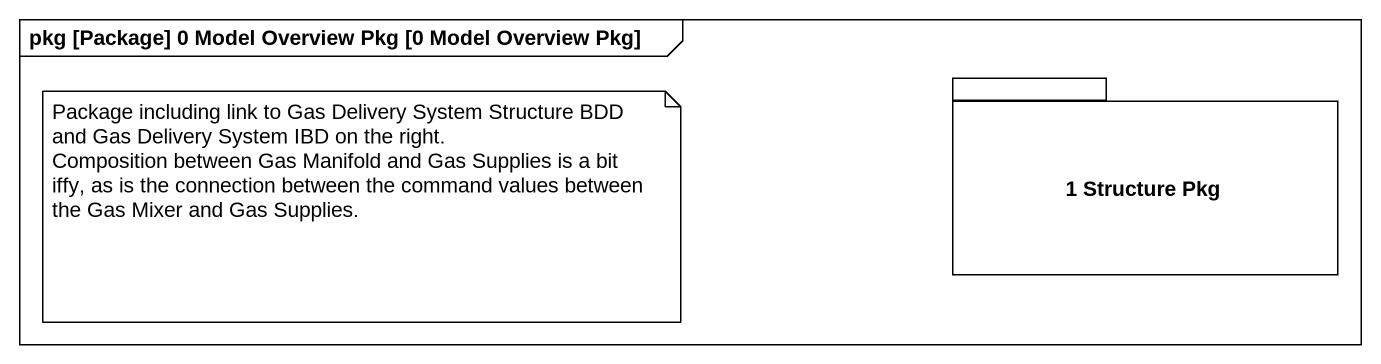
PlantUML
@startuml
mainframe pkg [Package] 0 Model Overview Pkg [0 Model Overview Pkg]
package "1 Structure Pkg" as p1_Structure_Pkg {
}
note as N1
  Package including link to Gas Delivery System Structure BDD and Gas Delivery System IBD on the right.
  Composition between Gas Manifold and Gas Supplies is a bit iffy, as is the connection between the command values between the Gas Mixer and Gas Supplies.
end note
@enduml
